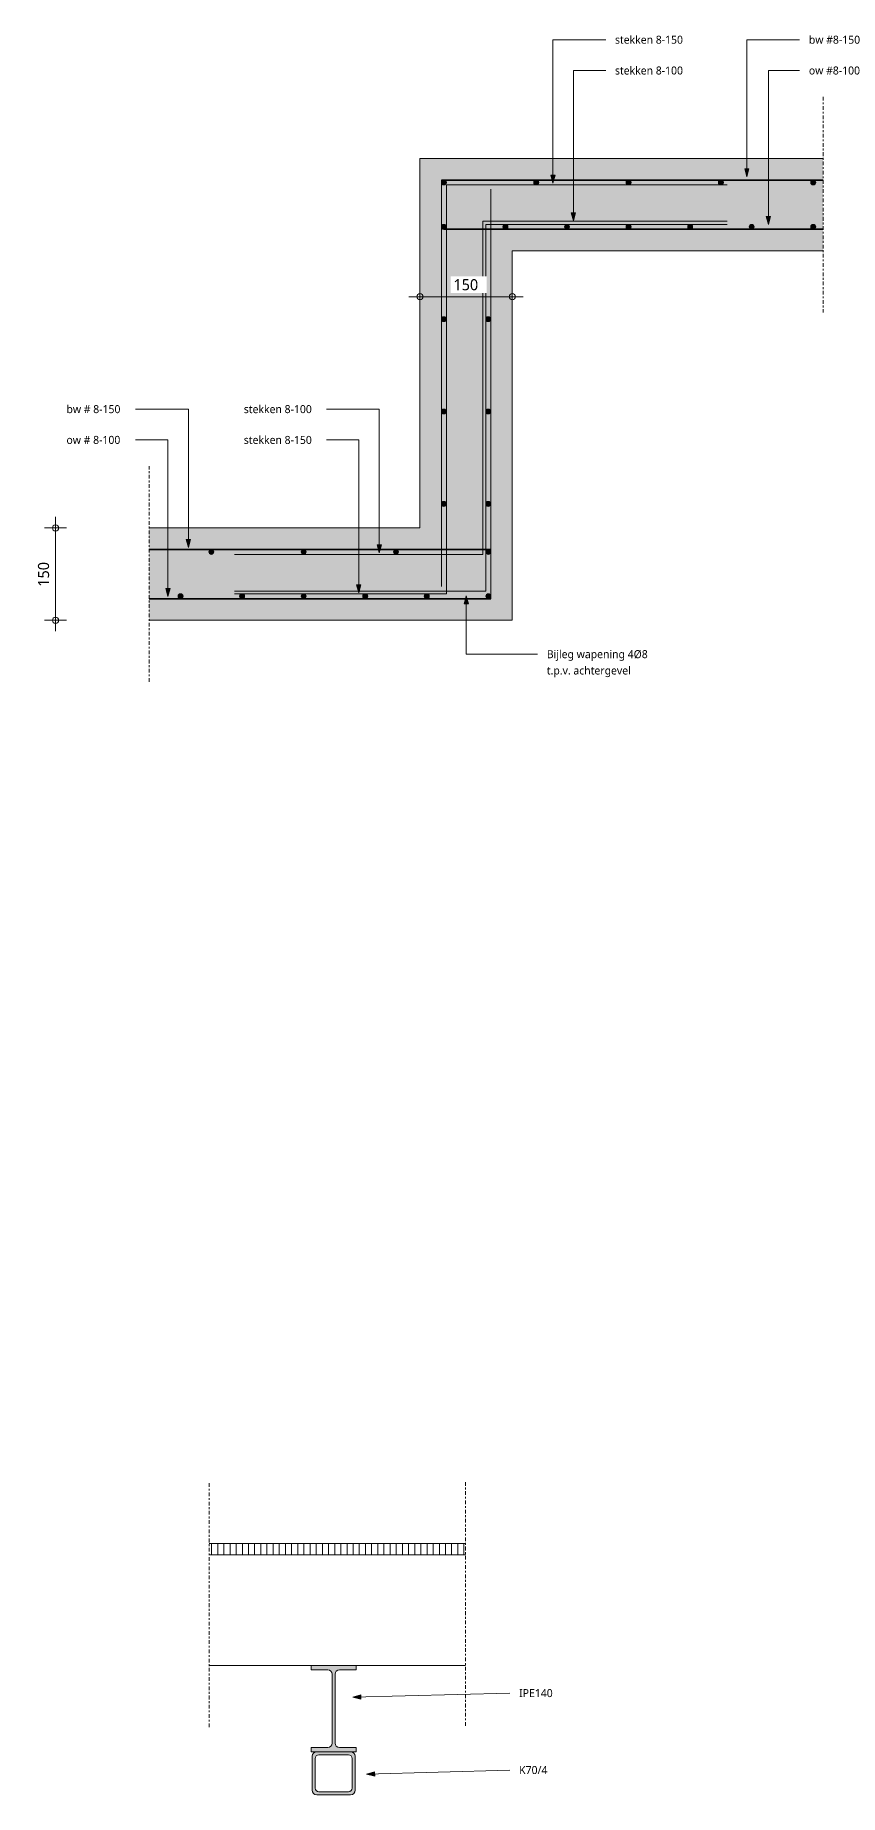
# Model space of a CAD drawing. Header units: millimetres. Extents: x -14163 to 55687, y -143 to 37302.
# Drawn here: x -637 to 671, y 2489 to 5347 of the extents above; entities that cross this region are included whole.
import ezdxf

# ---------------------------------------------------------------- set-up
doc = ezdxf.new("R2010")
doc.units = ezdxf.units.MM
doc.linetypes.add('MV_center', pattern=[15, 6, -3, 3, -3])
for name, color, linetype, lineweight in [('A-ANNO-DIMS', 211, 'Continuous', 13), ('A-ANNO-DIMS-10', 211, 'Continuous', 13), ('A-DETL', 90, 'Continuous', 13), ('A-DETL-GENF', 92, 'Continuous', 18), ('G-ANNO-TEXT', 231, 'Continuous', 13)]:
    doc.layers.add(name, color=color, linetype=linetype, lineweight=lineweight)
doc.styles.add('Segoe UI_2', font='segoeui.ttf', dxfattribs={"height": 18})
doc.styles.add('Segoe UI_4', font='segoeui.ttf', dxfattribs={"height": 13})
doc.dimstyles.new('1_8_mm', dxfattribs={"dimscale": 304.8, "dimtxt": 18.852551, "dimasz": 0.032808, "dimexe": 0.059055, "dimexo": 0.0625, "dimgap": 0.016404, "dimtad": 1, "dimdec": 0, "dimzin": 0, "dimdsep": 46, "dimtxsty": 'Segoe UI_2', "dimblk1": 'DOTBLANK', "dimblk2": 'DOTBLANK', "dimsah": 1, "dimcen": 0.09, "dimdle": 0.059055, "dimazin": 0, "dimtfac": 1, "dimtdec": 4, "dimtix": 1, "dimtmove": 0, "dimatfit": 3, "dimfxl": 0.059055, "dimfxlon": 1, "dimtvp": 1, "dimtfill": 1, "dimtolj": 1, "dimtzin": 0, "dimarcsym": 2})

# ---------------------------------------------------------------- blocks, each defined once
blk = doc.blocks.new('NLRS_00_DI_maskeer - Type 1-4234818-Details Constructie')
at = {"layer": 'A-DETL-GENF', "linetype": 'MV_center'}
blk.add_line((298, 0), (-100, 0), dxfattribs=at)
blk = doc.blocks.new('NLRS_00_DI_maskeer - Type 1-4234819-Details Constructie')
at = {"layer": 'A-DETL-GENF', "linetype": 'MV_center'}
blk.add_line((-100, 0), (298, 0), dxfattribs=at)
blk = doc.blocks.new('NLRS_00_DI_maskeer - Type 1-4234825-Details Constructie')
at = {"layer": 'A-DETL-GENF', "linetype": 'MV_center'}
blk.add_line((250, 0), (-100, 0), dxfattribs=at)
blk = doc.blocks.new('DIMBLOCK53-Details Constructie')
at = {"layer": 'A-ANNO-DIMS-10'}
for p, q in [((-603.5, 4546.7), (-621.5, 4546.7)), ((-603.5, 4564.7), (-603.5, 4378.7)), ((-603.5, 4546.7), (-585.5, 4546.7)), ((-603.5, 4396.7), (-621.5, 4396.7)), ((-603.5, 4396.7), (-585.5, 4396.7))]:
    blk.add_line(p, q, dxfattribs=at)
for centre in [(-603.5, 4546.7), (-603.5, 4396.7)]:
    blk.add_circle(centre, 5, dxfattribs=at)
at = {"layer": 'A-ANNO-DIMS-10', "color": 0, "insert": (-632, 4451.1), "char_height": 18, "width": 49.359, "attachment_point": 1, "rotation": 90, "line_spacing_factor": 1.142579, "style": 'Segoe UI_2', "bg_fill": 3, "box_fill_scale": 1.25, "bg_fill_color": 9, "bg_fill_true_color": 13158600, "bg_fill_transparency": 0}
blk.add_mtext('150', dxfattribs=at)
blk = doc.blocks.new('_DotBlank')
at = {"color": 0, "linetype": 'ByBlock', "lineweight": -2}
blk.add_line((-0.5, 0), (-1, 0), dxfattribs=at)
blk.add_circle((0, 0), 0.5, dxfattribs=at)
blk = doc.blocks.new('DIMBLOCK54-Details Constructie')
at = {"layer": 'A-ANNO-DIMS-10'}
for p, q in [((-29.6, 4922.2), (156.4, 4922.2)), ((-11.6, 4922.2), (-11.6, 4940.2)), ((-11.6, 4922.2), (-11.6, 4904.2)), ((138.4, 4922.2), (138.4, 4940.2)), ((138.4, 4922.2), (138.4, 4904.2))]:
    blk.add_line(p, q, dxfattribs=at)
for centre in [(-11.6, 4922.2), (138.4, 4922.2)]:
    blk.add_circle(centre, 5, dxfattribs=at)
at = {"layer": 'A-ANNO-DIMS-10', "color": 0, "insert": (42.9, 4950.7), "char_height": 18, "width": 49.359, "attachment_point": 1, "line_spacing_factor": 1.142579, "style": 'Segoe UI_2', "bg_fill": 3, "box_fill_scale": 1.25, "bg_fill_color": 9, "bg_fill_true_color": 13158600, "bg_fill_transparency": 0}
blk.add_mtext('150', dxfattribs=at)

msp = doc.modelspace()

# ---------------------------------------------------------------- hatches: boundary and pattern name
at = {"layer": 'A-DETL-GENF'}
h = msp.add_hatch(color=9, dxfattribs=at)
h.paths.add_polyline_path([(138.4, 4396.7), (138.4, 4996.7), (643.4, 4996.7), (643.4, 5146.7), (-11.6, 5146.7), (-11.6, 4546.7), (-451.6, 4546.7), (-451.6, 4396.7)])
h.paths.add_polyline_path([(99.6, 4431.7), (98.5, 4431.8), (97.6, 4432.2), (96.7, 4432.9), (96.1, 4433.7), (95.7, 4434.6), (95.6, 4435.7), (95.7, 4436.7), (96.1, 4437.7), (96.7, 4438.5), (97.6, 4439.1), (98.5, 4439.5), (99.6, 4439.7), (100.6, 4439.5), (101.6, 4439.1), (102.4, 4438.5), (103, 4437.7), (103.4, 4436.7), (103.6, 4435.7), (103.4, 4434.6), (103, 4433.7), (102.3, 4432.8), (101.6, 4432.2), (100.6, 4431.8)])
h.paths.add_polyline_path([(-400.4, 4431.7), (-401.5, 4431.8), (-402.4, 4432.2), (-403.3, 4432.9), (-403.9, 4433.7), (-404.3, 4434.6), (-404.4, 4435.7), (-404.3, 4436.7), (-403.9, 4437.7), (-403.3, 4438.5), (-402.4, 4439.1), (-401.5, 4439.5), (-400.4, 4439.7), (-399.4, 4439.5), (-398.4, 4439.1), (-397.6, 4438.5), (-397, 4437.7), (-396.6, 4436.7), (-396.4, 4435.7), (-396.6, 4434.6), (-397, 4433.7), (-397.6, 4432.9), (-398.4, 4432.2), (-399.4, 4431.8)])
h.paths.add_polyline_path([(-0.4, 4431.7), (-1.5, 4431.8), (-2.4, 4432.2), (-3.3, 4432.9), (-3.9, 4433.7), (-4.3, 4434.6), (-4.4, 4435.7), (-4.3, 4436.7), (-3.9, 4437.7), (-3.3, 4438.5), (-2.4, 4439.1), (-1.5, 4439.5), (-0.4, 4439.7), (0.6, 4439.5), (1.6, 4439.1), (2.4, 4438.5), (3, 4437.7), (3.4, 4436.7), (3.6, 4435.7), (3.4, 4434.6), (3, 4433.7), (2.4, 4432.9), (1.6, 4432.2), (0.6, 4431.8)])
h.paths.add_polyline_path([(-200.4, 4431.7), (-201.5, 4431.8), (-202.4, 4432.2), (-203.3, 4432.9), (-203.9, 4433.7), (-204.3, 4434.6), (-204.4, 4435.7), (-204.3, 4436.7), (-203.9, 4437.7), (-203.3, 4438.5), (-202.4, 4439.1), (-201.5, 4439.5), (-200.4, 4439.7), (-199.4, 4439.5), (-198.4, 4439.1), (-197.6, 4438.5), (-197, 4437.7), (-196.6, 4436.7), (-196.4, 4435.7), (-196.6, 4434.6), (-197, 4433.7), (-197.6, 4432.9), (-198.4, 4432.2), (-199.4, 4431.8)])
h.paths.add_polyline_path([(-100.4, 4431.7), (-101.5, 4431.8), (-102.4, 4432.2), (-103.3, 4432.9), (-103.9, 4433.7), (-104.3, 4434.6), (-104.4, 4435.7), (-104.3, 4436.7), (-103.9, 4437.7), (-103.3, 4438.5), (-102.4, 4439.1), (-101.5, 4439.5), (-100.4, 4439.7), (-99.4, 4439.5), (-98.4, 4439.1), (-97.6, 4438.5), (-97, 4437.7), (-96.6, 4436.7), (-96.4, 4435.7), (-96.6, 4434.6), (-97, 4433.7), (-97.6, 4432.9), (-98.4, 4432.2), (-99.4, 4431.8)])
h.paths.add_polyline_path([(-300.4, 4431.7), (-301.5, 4431.8), (-302.4, 4432.2), (-303.3, 4432.9), (-303.9, 4433.7), (-304.3, 4434.6), (-304.4, 4435.7), (-304.3, 4436.7), (-303.9, 4437.7), (-303.3, 4438.5), (-302.4, 4439.1), (-301.5, 4439.5), (-300.4, 4439.7), (-299.4, 4439.5), (-298.4, 4439.1), (-297.6, 4438.5), (-297, 4437.7), (-296.6, 4436.7), (-296.4, 4435.7), (-296.6, 4434.6), (-297, 4433.7), (-297.6, 4432.9), (-298.4, 4432.2), (-299.4, 4431.8)])
h.paths.add_polyline_path([(-350.4, 4503.7), (-351.5, 4503.8), (-352.4, 4504.2), (-353.3, 4504.9), (-353.9, 4505.7), (-354.3, 4506.6), (-354.4, 4507.7), (-354.3, 4508.7), (-353.9, 4509.7), (-353.3, 4510.5), (-352.4, 4511.1), (-351.5, 4511.5), (-350.4, 4511.7), (-349.4, 4511.5), (-348.4, 4511.1), (-347.6, 4510.5), (-347, 4509.7), (-346.6, 4508.7), (-346.4, 4507.7), (-346.6, 4506.6), (-347, 4505.7), (-347.6, 4504.9), (-348.4, 4504.2), (-349.4, 4503.8)])
h.paths.add_polyline_path([(-200.4, 4503.7), (-201.5, 4503.8), (-202.4, 4504.2), (-203.3, 4504.9), (-203.9, 4505.7), (-204.3, 4506.6), (-204.4, 4507.7), (-204.3, 4508.7), (-203.9, 4509.7), (-203.3, 4510.5), (-202.4, 4511.1), (-201.5, 4511.5), (-200.4, 4511.7), (-199.4, 4511.5), (-198.4, 4511.1), (-197.6, 4510.5), (-197, 4509.7), (-196.6, 4508.7), (-196.4, 4507.7), (-196.6, 4506.6), (-197, 4505.7), (-197.6, 4504.9), (-198.4, 4504.2), (-199.4, 4503.8)])
h.paths.add_polyline_path([(-50.4, 4503.7), (-51.5, 4503.8), (-52.4, 4504.2), (-53.3, 4504.9), (-53.9, 4505.7), (-54.3, 4506.6), (-54.4, 4507.7), (-54.3, 4508.7), (-53.9, 4509.7), (-53.3, 4510.5), (-52.4, 4511.1), (-51.5, 4511.5), (-50.4, 4511.7), (-49.4, 4511.5), (-48.4, 4511.1), (-47.6, 4510.5), (-47, 4509.7), (-46.6, 4508.7), (-46.4, 4507.7), (-46.6, 4506.6), (-47, 4505.7), (-47.6, 4504.9), (-48.4, 4504.2), (-49.4, 4503.8)])
h.paths.add_polyline_path([(99.6, 4503.7), (98.5, 4503.8), (97.6, 4504.2), (96.7, 4504.9), (96.1, 4505.7), (95.7, 4506.6), (95.6, 4507.7), (95.7, 4508.7), (96.1, 4509.7), (96.7, 4510.5), (97.6, 4511.1), (98.5, 4511.5), (99.6, 4511.7), (100.6, 4511.5), (101.6, 4511.1), (102.4, 4510.5), (103, 4509.7), (103.4, 4508.7), (103.6, 4507.7), (103.4, 4506.6), (103, 4505.7), (102.4, 4504.9), (101.6, 4504.2), (100.6, 4503.8)])
h.paths.add_polyline_path([(99.4, 4581.7), (98.4, 4581.8), (97.4, 4582.2), (96.6, 4582.9), (96, 4583.7), (95.6, 4584.6), (95.4, 4585.7), (95.6, 4586.7), (96, 4587.7), (96.6, 4588.5), (97.4, 4589.1), (98.4, 4589.5), (99.4, 4589.7), (100.5, 4589.5), (101.4, 4589.1), (102.3, 4588.5), (102.9, 4587.7), (103.3, 4586.7), (103.4, 4585.7), (103.3, 4584.6), (102.9, 4583.7), (102.3, 4582.9), (101.4, 4582.2), (100.5, 4581.8)])
h.paths.add_polyline_path([(27.4, 4581.7), (26.4, 4581.8), (25.4, 4582.2), (24.6, 4582.9), (24, 4583.7), (23.6, 4584.6), (23.4, 4585.7), (23.6, 4586.7), (24, 4587.7), (24.6, 4588.5), (25.4, 4589.1), (26.4, 4589.5), (27.4, 4589.7), (28.5, 4589.5), (29.4, 4589.1), (30.3, 4588.5), (30.9, 4587.7), (31.3, 4586.7), (31.4, 4585.7), (31.3, 4584.6), (30.9, 4583.7), (30.3, 4582.9), (29.4, 4582.2), (28.5, 4581.8)])
h.paths.add_polyline_path([(99.4, 4731.7), (98.4, 4731.8), (97.4, 4732.2), (96.6, 4732.9), (96, 4733.7), (95.6, 4734.6), (95.4, 4735.7), (95.6, 4736.7), (96, 4737.7), (96.6, 4738.5), (97.4, 4739.1), (98.4, 4739.5), (99.4, 4739.7), (100.5, 4739.5), (101.4, 4739.1), (102.3, 4738.5), (102.9, 4737.7), (103.3, 4736.7), (103.4, 4735.7), (103.3, 4734.6), (102.9, 4733.7), (102.3, 4732.9), (101.4, 4732.2), (100.5, 4731.8)])
h.paths.add_polyline_path([(27.4, 4731.7), (26.4, 4731.8), (25.4, 4732.2), (24.6, 4732.9), (24, 4733.7), (23.6, 4734.6), (23.4, 4735.7), (23.6, 4736.7), (24, 4737.7), (24.6, 4738.5), (25.4, 4739.1), (26.4, 4739.5), (27.4, 4739.7), (28.5, 4739.5), (29.4, 4739.1), (30.3, 4738.5), (30.9, 4737.7), (31.3, 4736.7), (31.4, 4735.7), (31.3, 4734.6), (30.9, 4733.7), (30.3, 4732.9), (29.4, 4732.2), (28.5, 4731.8)])
h.paths.add_polyline_path([(27.4, 4881.7), (26.4, 4881.8), (25.4, 4882.2), (24.6, 4882.9), (24, 4883.7), (23.6, 4884.6), (23.4, 4885.7), (23.6, 4886.7), (24, 4887.7), (24.6, 4888.5), (25.4, 4889.1), (26.4, 4889.5), (27.4, 4889.7), (28.5, 4889.5), (29.4, 4889.1), (30.3, 4888.5), (30.9, 4887.7), (31.3, 4886.7), (31.4, 4885.7), (31.3, 4884.6), (30.9, 4883.7), (30.3, 4882.9), (29.4, 4882.2), (28.5, 4881.8)])
h.paths.add_polyline_path([(99.4, 4881.7), (98.4, 4881.8), (97.4, 4882.2), (96.6, 4882.9), (96, 4883.7), (95.6, 4884.6), (95.4, 4885.7), (95.6, 4886.7), (96, 4887.7), (96.6, 4888.5), (97.4, 4889.1), (98.4, 4889.5), (99.4, 4889.7), (100.5, 4889.5), (101.4, 4889.1), (102.3, 4888.4), (102.9, 4887.7), (103.3, 4886.7), (103.4, 4885.7), (103.3, 4884.6), (102.9, 4883.7), (102.3, 4882.9), (101.4, 4882.2), (100.1, 4881.8)])
h.paths.add_polyline_path([(127.4, 5031.7), (126.4, 5031.8), (125.4, 5032.2), (124.6, 5032.9), (124, 5033.7), (123.6, 5034.6), (123.4, 5035.7), (123.6, 5036.7), (124, 5037.7), (124.6, 5038.5), (125.4, 5039.1), (126.4, 5039.5), (127.4, 5039.7), (128.5, 5039.5), (129.4, 5039.1), (130.3, 5038.5), (130.9, 5037.7), (131.3, 5036.7), (131.4, 5035.7), (131.3, 5034.6), (130.9, 5033.7), (130.3, 5032.9), (129.4, 5032.2), (128.5, 5031.8)])
h.paths.add_polyline_path([(327.4, 5031.7), (326.4, 5031.8), (325.4, 5032.2), (324.6, 5032.9), (324, 5033.7), (323.6, 5034.6), (323.4, 5035.7), (323.6, 5036.7), (324, 5037.7), (324.6, 5038.5), (325.4, 5039.1), (326.4, 5039.5), (327.4, 5039.7), (328.5, 5039.5), (329.4, 5039.1), (330.3, 5038.5), (330.9, 5037.7), (331.3, 5036.7), (331.4, 5035.7), (331.3, 5034.6), (330.9, 5033.7), (330.3, 5032.9), (329.4, 5032.2), (328.5, 5031.8)])
h.paths.add_polyline_path([(427.4, 5031.7), (426.4, 5031.8), (425.4, 5032.2), (424.6, 5032.9), (424, 5033.7), (423.6, 5034.6), (423.4, 5035.7), (423.6, 5036.7), (424, 5037.7), (424.6, 5038.5), (425.4, 5039.1), (426.4, 5039.5), (427.4, 5039.7), (428.5, 5039.5), (429.4, 5039.1), (430.3, 5038.5), (430.9, 5037.7), (431.3, 5036.7), (431.4, 5035.7), (431.3, 5034.6), (430.9, 5033.7), (430.3, 5032.9), (429.4, 5032.2), (428.5, 5031.8)])
h.paths.add_polyline_path([(227.4, 5031.7), (226.4, 5031.8), (225.4, 5032.2), (224.6, 5032.9), (224, 5033.7), (223.6, 5034.6), (223.4, 5035.7), (223.6, 5036.7), (224, 5037.7), (224.6, 5038.5), (225.4, 5039.1), (226.4, 5039.5), (227.4, 5039.7), (228.5, 5039.5), (229.4, 5039.1), (230.3, 5038.5), (230.9, 5037.7), (231.3, 5036.7), (231.4, 5035.7), (231.3, 5034.6), (230.9, 5033.7), (230.3, 5032.9), (229.4, 5032.2), (228.5, 5031.8)])
h.paths.add_polyline_path([(527.4, 5031.7), (526.4, 5031.8), (525.4, 5032.2), (524.6, 5032.9), (524, 5033.7), (523.6, 5034.6), (523.4, 5035.7), (523.6, 5036.7), (524, 5037.7), (524.6, 5038.5), (525.4, 5039.1), (526.4, 5039.5), (527.4, 5039.7), (528.5, 5039.5), (529.4, 5039.1), (530.3, 5038.5), (530.9, 5037.7), (531.3, 5036.7), (531.4, 5035.7), (531.3, 5034.6), (530.9, 5033.7), (530.3, 5032.9), (529.4, 5032.2), (528.5, 5031.8)])
h.paths.add_polyline_path([(27.4, 5031.7), (26.4, 5031.8), (25.4, 5032.2), (24.6, 5032.9), (24, 5033.7), (23.6, 5034.6), (23.4, 5035.7), (23.6, 5036.7), (24, 5037.7), (24.6, 5038.5), (25.4, 5039.1), (26.4, 5039.5), (27.4, 5039.7), (28.5, 5039.5), (29.4, 5039.1), (30.3, 5038.5), (30.9, 5037.7), (31.3, 5036.7), (31.4, 5035.7), (31.3, 5034.6), (30.9, 5033.7), (30.3, 5032.9), (29.4, 5032.2), (28.5, 5031.8)])
h.paths.add_polyline_path([(627.4, 5031.7), (626.4, 5031.8), (625.4, 5032.2), (624.6, 5032.9), (624, 5033.7), (623.6, 5034.6), (623.4, 5035.7), (623.6, 5036.7), (624, 5037.7), (624.6, 5038.5), (625.4, 5039.1), (626.4, 5039.5), (627.4, 5039.7), (628.5, 5039.5), (629.4, 5039.1), (630.3, 5038.5), (630.9, 5037.7), (631.3, 5036.7), (631.4, 5035.7), (631.3, 5034.6), (630.9, 5033.7), (630.3, 5032.9), (629.4, 5032.2), (628.5, 5031.8)])
h.paths.add_polyline_path([(177.4, 5103.7), (176.4, 5103.8), (175.4, 5104.2), (174.6, 5104.9), (174, 5105.7), (173.6, 5106.6), (173.4, 5107.7), (173.6, 5108.7), (174, 5109.7), (174.6, 5110.5), (175.4, 5111.1), (176.4, 5111.5), (177.4, 5111.7), (178.5, 5111.5), (179.4, 5111.1), (180.3, 5110.5), (180.9, 5109.7), (181.3, 5108.7), (181.4, 5107.7), (181.3, 5106.6), (180.9, 5105.7), (180.3, 5104.9), (179.4, 5104.2), (178.5, 5103.8)])
h.paths.add_polyline_path([(327.4, 5103.7), (326.4, 5103.8), (325.4, 5104.2), (324.6, 5104.9), (324, 5105.7), (323.6, 5106.6), (323.4, 5107.7), (323.6, 5108.7), (324, 5109.7), (324.6, 5110.5), (325.4, 5111.1), (326.4, 5111.5), (327.4, 5111.7), (328.5, 5111.5), (329.4, 5111.1), (330.3, 5110.5), (330.9, 5109.7), (331.3, 5108.7), (331.4, 5107.7), (331.3, 5106.6), (330.9, 5105.7), (330.3, 5104.9), (329.4, 5104.2), (328.5, 5103.8)])
h.paths.add_polyline_path([(627.4, 5103.7), (626.4, 5103.8), (625.4, 5104.2), (624.6, 5104.9), (624, 5105.7), (623.6, 5106.6), (623.4, 5107.7), (623.6, 5108.7), (624, 5109.7), (624.6, 5110.5), (625.4, 5111.1), (626.4, 5111.5), (627.4, 5111.7), (628.5, 5111.5), (629.4, 5111.1), (630.3, 5110.5), (630.9, 5109.7), (631.3, 5108.7), (631.4, 5107.7), (631.3, 5106.6), (630.9, 5105.7), (630.3, 5104.9), (629.4, 5104.2), (628.5, 5103.8)])
h.paths.add_polyline_path([(477.4, 5103.7), (476.4, 5103.8), (475.4, 5104.2), (474.6, 5104.9), (474, 5105.7), (473.6, 5106.6), (473.4, 5107.7), (473.6, 5108.7), (474, 5109.7), (474.6, 5110.5), (475.4, 5111.1), (476.4, 5111.5), (477.4, 5111.7), (478.5, 5111.5), (479.4, 5111.1), (480.3, 5110.5), (480.9, 5109.7), (481.3, 5108.7), (481.4, 5107.7), (481.3, 5106.6), (480.9, 5105.7), (480.3, 5104.9), (479.4, 5104.2), (478.5, 5103.8)])
h.paths.add_polyline_path([(27.4, 5103.7), (26.4, 5103.8), (25.4, 5104.2), (24.6, 5104.9), (24, 5105.7), (23.6, 5106.6), (23.4, 5107.7), (23.6, 5108.7), (24, 5109.7), (24.6, 5110.5), (25.4, 5111.1), (26.4, 5111.5), (27.4, 5111.7), (28.5, 5111.5), (29.4, 5111.1), (30.3, 5110.5), (30.9, 5109.7), (31.3, 5108.7), (31.4, 5107.7), (31.3, 5106.6), (30.9, 5105.7), (30.3, 5104.9), (29.4, 5104.2), (28.5, 5103.8)])
for color, points in [(7, [(27.4, 5103.7), (28.5, 5103.8), (29.4, 5104.2), (30.3, 5104.9), (30.9, 5105.7), (31.3, 5106.6), (31.4, 5107.7), (31.3, 5108.7), (30.9, 5109.7), (30.3, 5110.5), (29.4, 5111.1), (28.5, 5111.5), (27.4, 5111.7), (26.4, 5111.5), (25.4, 5111.1), (24.6, 5110.5), (24, 5109.7), (23.6, 5108.7), (23.4, 5107.7), (23.6, 5106.6), (24, 5105.7), (24.6, 5104.9), (25.4, 5104.2), (26.4, 5103.8)]), (7, [(177.4, 5103.7), (178.5, 5103.8), (179.4, 5104.2), (180.3, 5104.9), (180.9, 5105.7), (181.3, 5106.6), (181.4, 5107.7), (181.3, 5108.7), (180.9, 5109.7), (180.3, 5110.5), (179.4, 5111.1), (178.5, 5111.5), (177.4, 5111.7), (176.4, 5111.5), (175.4, 5111.1), (174.6, 5110.5), (174, 5109.7), (173.6, 5108.7), (173.4, 5107.7), (173.6, 5106.6), (174, 5105.7), (174.6, 5104.9), (175.4, 5104.2), (176.4, 5103.8)]), (7, [(327.4, 5103.7), (328.5, 5103.8), (329.4, 5104.2), (330.3, 5104.9), (330.9, 5105.7), (331.3, 5106.6), (331.4, 5107.7), (331.3, 5108.7), (330.9, 5109.7), (330.3, 5110.5), (329.4, 5111.1), (328.5, 5111.5), (327.4, 5111.7), (326.4, 5111.5), (325.4, 5111.1), (324.6, 5110.5), (324, 5109.7), (323.6, 5108.7), (323.4, 5107.7), (323.6, 5106.6), (324, 5105.7), (324.6, 5104.9), (325.4, 5104.2), (326.4, 5103.8)]), (7, [(477.4, 5103.7), (478.5, 5103.8), (479.4, 5104.2), (480.3, 5104.9), (480.9, 5105.7), (481.3, 5106.6), (481.4, 5107.7), (481.3, 5108.7), (480.9, 5109.7), (480.3, 5110.5), (479.4, 5111.1), (478.5, 5111.5), (477.4, 5111.7), (476.4, 5111.5), (475.4, 5111.1), (474.6, 5110.5), (474, 5109.7), (473.6, 5108.7), (473.4, 5107.7), (473.6, 5106.6), (474, 5105.7), (474.6, 5104.9), (475.4, 5104.2), (476.4, 5103.8)]), (7, [(627.4, 5103.7), (628.5, 5103.8), (629.4, 5104.2), (630.3, 5104.9), (630.9, 5105.7), (631.3, 5106.6), (631.4, 5107.7), (631.3, 5108.7), (630.9, 5109.7), (630.3, 5110.5), (629.4, 5111.1), (628.5, 5111.5), (627.4, 5111.7), (626.4, 5111.5), (625.4, 5111.1), (624.6, 5110.5), (624, 5109.7), (623.6, 5108.7), (623.4, 5107.7), (623.6, 5106.6), (624, 5105.7), (624.6, 5104.9), (625.4, 5104.2), (626.4, 5103.8)]), (7, [(27.4, 5031.7), (28.5, 5031.8), (29.4, 5032.2), (30.3, 5032.9), (30.9, 5033.7), (31.3, 5034.6), (31.4, 5035.7), (31.3, 5036.7), (30.9, 5037.7), (30.3, 5038.5), (29.4, 5039.1), (28.5, 5039.5), (27.4, 5039.7), (26.4, 5039.5), (25.4, 5039.1), (24.6, 5038.5), (24, 5037.7), (23.6, 5036.7), (23.4, 5035.7), (23.6, 5034.6), (24, 5033.7), (24.6, 5032.9), (25.4, 5032.2), (26.4, 5031.8)]), (7, [(127.4, 5031.7), (128.5, 5031.8), (129.4, 5032.2), (130.3, 5032.9), (130.9, 5033.7), (131.3, 5034.6), (131.4, 5035.7), (131.3, 5036.7), (130.9, 5037.7), (130.3, 5038.5), (129.4, 5039.1), (128.5, 5039.5), (127.4, 5039.7), (126.4, 5039.5), (125.4, 5039.1), (124.6, 5038.5), (124, 5037.7), (123.6, 5036.7), (123.4, 5035.7), (123.6, 5034.6), (124, 5033.7), (124.6, 5032.9), (125.4, 5032.2), (126.4, 5031.8)]), (7, [(227.4, 5031.7), (228.5, 5031.8), (229.4, 5032.2), (230.3, 5032.9), (230.9, 5033.7), (231.3, 5034.6), (231.4, 5035.7), (231.3, 5036.7), (230.9, 5037.7), (230.3, 5038.5), (229.4, 5039.1), (228.5, 5039.5), (227.4, 5039.7), (226.4, 5039.5), (225.4, 5039.1), (224.6, 5038.5), (224, 5037.7), (223.6, 5036.7), (223.4, 5035.7), (223.6, 5034.6), (224, 5033.7), (224.6, 5032.9), (225.4, 5032.2), (226.4, 5031.8)]), (7, [(327.4, 5031.7), (328.5, 5031.8), (329.4, 5032.2), (330.3, 5032.9), (330.9, 5033.7), (331.3, 5034.6), (331.4, 5035.7), (331.3, 5036.7), (330.9, 5037.7), (330.3, 5038.5), (329.4, 5039.1), (328.5, 5039.5), (327.4, 5039.7), (326.4, 5039.5), (325.4, 5039.1), (324.6, 5038.5), (324, 5037.7), (323.6, 5036.7), (323.4, 5035.7), (323.6, 5034.6), (324, 5033.7), (324.6, 5032.9), (325.4, 5032.2), (326.4, 5031.8)]), (7, [(427.4, 5031.7), (428.5, 5031.8), (429.4, 5032.2), (430.3, 5032.9), (430.9, 5033.7), (431.3, 5034.6), (431.4, 5035.7), (431.3, 5036.7), (430.9, 5037.7), (430.3, 5038.5), (429.4, 5039.1), (428.5, 5039.5), (427.4, 5039.7), (426.4, 5039.5), (425.4, 5039.1), (424.6, 5038.5), (424, 5037.7), (423.6, 5036.7), (423.4, 5035.7), (423.6, 5034.6), (424, 5033.7), (424.6, 5032.9), (425.4, 5032.2), (426.4, 5031.8)]), (7, [(527.4, 5031.7), (528.5, 5031.8), (529.4, 5032.2), (530.3, 5032.9), (530.9, 5033.7), (531.3, 5034.6), (531.4, 5035.7), (531.3, 5036.7), (530.9, 5037.7), (530.3, 5038.5), (529.4, 5039.1), (528.5, 5039.5), (527.4, 5039.7), (526.4, 5039.5), (525.4, 5039.1), (524.6, 5038.5), (524, 5037.7), (523.6, 5036.7), (523.4, 5035.7), (523.6, 5034.6), (524, 5033.7), (524.6, 5032.9), (525.4, 5032.2), (526.4, 5031.8)]), (7, [(627.4, 5031.7), (628.5, 5031.8), (629.4, 5032.2), (630.3, 5032.9), (630.9, 5033.7), (631.3, 5034.6), (631.4, 5035.7), (631.3, 5036.7), (630.9, 5037.7), (630.3, 5038.5), (629.4, 5039.1), (628.5, 5039.5), (627.4, 5039.7), (626.4, 5039.5), (625.4, 5039.1), (624.6, 5038.5), (624, 5037.7), (623.6, 5036.7), (623.4, 5035.7), (623.6, 5034.6), (624, 5033.7), (624.6, 5032.9), (625.4, 5032.2), (626.4, 5031.8)]), (7, [(27.4, 4881.7), (28.5, 4881.8), (29.4, 4882.2), (30.3, 4882.9), (30.9, 4883.7), (31.3, 4884.6), (31.4, 4885.7), (31.3, 4886.7), (30.9, 4887.7), (30.3, 4888.5), (29.4, 4889.1), (28.5, 4889.5), (27.4, 4889.7), (26.4, 4889.5), (25.4, 4889.1), (24.6, 4888.5), (24, 4887.7), (23.6, 4886.7), (23.4, 4885.7), (23.6, 4884.6), (24, 4883.7), (24.6, 4882.9), (25.4, 4882.2), (26.4, 4881.8)]), (7, [(99.4, 4881.7), (100.5, 4881.8), (101.4, 4882.2), (102.3, 4882.9), (102.9, 4883.7), (103.3, 4884.6), (103.4, 4885.7), (103.3, 4886.7), (102.9, 4887.7), (102.3, 4888.5), (101.4, 4889.1), (100.5, 4889.5), (99.4, 4889.7), (98.4, 4889.5), (97.4, 4889.1), (96.6, 4888.5), (96, 4887.7), (95.6, 4886.7), (95.4, 4885.7), (95.6, 4884.6), (96, 4883.7), (96.6, 4882.9), (97.4, 4882.2), (98.4, 4881.8)]), (7, [(27.4, 4731.7), (28.5, 4731.8), (29.4, 4732.2), (30.3, 4732.9), (30.9, 4733.7), (31.3, 4734.6), (31.4, 4735.7), (31.3, 4736.7), (30.9, 4737.7), (30.3, 4738.5), (29.4, 4739.1), (28.5, 4739.5), (27.4, 4739.7), (26.4, 4739.5), (25.4, 4739.1), (24.6, 4738.5), (24, 4737.7), (23.6, 4736.7), (23.4, 4735.7), (23.6, 4734.6), (24, 4733.7), (24.6, 4732.9), (25.4, 4732.2), (26.4, 4731.8)]), (7, [(99.4, 4731.7), (100.5, 4731.8), (101.4, 4732.2), (102.3, 4732.9), (102.9, 4733.7), (103.3, 4734.6), (103.4, 4735.7), (103.3, 4736.7), (102.9, 4737.7), (102.3, 4738.5), (101.4, 4739.1), (100.5, 4739.5), (99.4, 4739.7), (98.4, 4739.5), (97.4, 4739.1), (96.6, 4738.5), (96, 4737.7), (95.6, 4736.7), (95.4, 4735.7), (95.6, 4734.6), (96, 4733.7), (96.6, 4732.9), (97.4, 4732.2), (98.4, 4731.8)]), (7, [(27.4, 4581.7), (28.5, 4581.8), (29.4, 4582.2), (30.3, 4582.9), (30.9, 4583.7), (31.3, 4584.6), (31.4, 4585.7), (31.3, 4586.7), (30.9, 4587.7), (30.3, 4588.5), (29.4, 4589.1), (28.5, 4589.5), (27.4, 4589.7), (26.4, 4589.5), (25.4, 4589.1), (24.6, 4588.5), (24, 4587.7), (23.6, 4586.7), (23.4, 4585.7), (23.6, 4584.6), (24, 4583.7), (24.6, 4582.9), (25.4, 4582.2), (26.4, 4581.8)]), (7, [(99.4, 4581.7), (100.5, 4581.8), (101.4, 4582.2), (102.3, 4582.9), (102.9, 4583.7), (103.3, 4584.6), (103.4, 4585.7), (103.3, 4586.7), (102.9, 4587.7), (102.3, 4588.5), (101.4, 4589.1), (100.5, 4589.5), (99.4, 4589.7), (98.4, 4589.5), (97.4, 4589.1), (96.6, 4588.5), (96, 4587.7), (95.6, 4586.7), (95.4, 4585.7), (95.6, 4584.6), (96, 4583.7), (96.6, 4582.9), (97.4, 4582.2), (98.4, 4581.8)]), (7, [(-350.4, 4503.7), (-349.4, 4503.8), (-348.4, 4504.2), (-347.6, 4504.9), (-347, 4505.7), (-346.6, 4506.6), (-346.4, 4507.7), (-346.6, 4508.7), (-347, 4509.7), (-347.6, 4510.5), (-348.4, 4511.1), (-349.4, 4511.5), (-350.4, 4511.7), (-351.5, 4511.5), (-352.4, 4511.1), (-353.3, 4510.5), (-353.9, 4509.7), (-354.3, 4508.7), (-354.4, 4507.7), (-354.3, 4506.6), (-353.9, 4505.7), (-353.3, 4504.9), (-352.4, 4504.2), (-351.5, 4503.8)]), (7, [(-200.4, 4503.7), (-199.4, 4503.8), (-198.4, 4504.2), (-197.6, 4504.9), (-197, 4505.7), (-196.6, 4506.6), (-196.4, 4507.7), (-196.6, 4508.7), (-197, 4509.7), (-197.6, 4510.5), (-198.4, 4511.1), (-199.4, 4511.5), (-200.4, 4511.7), (-201.5, 4511.5), (-202.4, 4511.1), (-203.3, 4510.5), (-203.9, 4509.7), (-204.3, 4508.7), (-204.4, 4507.7), (-204.3, 4506.6), (-203.9, 4505.7), (-203.3, 4504.9), (-202.4, 4504.2), (-201.5, 4503.8)]), (7, [(-50.4, 4503.7), (-49.4, 4503.8), (-48.4, 4504.2), (-47.6, 4504.9), (-47, 4505.7), (-46.6, 4506.6), (-46.4, 4507.7), (-46.6, 4508.7), (-47, 4509.7), (-47.6, 4510.5), (-48.4, 4511.1), (-49.4, 4511.5), (-50.4, 4511.7), (-51.5, 4511.5), (-52.4, 4511.1), (-53.3, 4510.5), (-53.9, 4509.7), (-54.3, 4508.7), (-54.4, 4507.7), (-54.3, 4506.6), (-53.9, 4505.7), (-53.3, 4504.9), (-52.4, 4504.2), (-51.5, 4503.8)]), (7, [(99.6, 4503.7), (100.6, 4503.8), (101.6, 4504.2), (102.4, 4504.9), (103, 4505.7), (103.4, 4506.6), (103.6, 4507.7), (103.4, 4508.7), (103, 4509.7), (102.4, 4510.5), (101.6, 4511.1), (100.6, 4511.5), (99.6, 4511.7), (98.5, 4511.5), (97.6, 4511.1), (96.7, 4510.5), (96.1, 4509.7), (95.7, 4508.7), (95.6, 4507.7), (95.7, 4506.6), (96.1, 4505.7), (96.7, 4504.9), (97.6, 4504.2), (98.5, 4503.8)]), (7, [(-400.4, 4431.7), (-399.4, 4431.8), (-398.4, 4432.2), (-397.6, 4432.9), (-397, 4433.7), (-396.6, 4434.6), (-396.4, 4435.7), (-396.6, 4436.7), (-397, 4437.7), (-397.6, 4438.5), (-398.4, 4439.1), (-399.4, 4439.5), (-400.4, 4439.7), (-401.5, 4439.5), (-402.4, 4439.1), (-403.3, 4438.5), (-403.9, 4437.7), (-404.3, 4436.7), (-404.4, 4435.7), (-404.3, 4434.6), (-403.9, 4433.7), (-403.3, 4432.9), (-402.4, 4432.2), (-401.5, 4431.8)]), (7, [(-300.4, 4431.7), (-299.4, 4431.8), (-298.4, 4432.2), (-297.6, 4432.9), (-297, 4433.7), (-296.6, 4434.6), (-296.4, 4435.7), (-296.6, 4436.7), (-297, 4437.7), (-297.6, 4438.5), (-298.4, 4439.1), (-299.4, 4439.5), (-300.4, 4439.7), (-301.5, 4439.5), (-302.4, 4439.1), (-303.3, 4438.5), (-303.9, 4437.7), (-304.3, 4436.7), (-304.4, 4435.7), (-304.3, 4434.6), (-303.9, 4433.7), (-303.3, 4432.9), (-302.4, 4432.2), (-301.5, 4431.8)]), (7, [(-200.4, 4431.7), (-199.4, 4431.8), (-198.4, 4432.2), (-197.6, 4432.9), (-197, 4433.7), (-196.6, 4434.6), (-196.4, 4435.7), (-196.6, 4436.7), (-197, 4437.7), (-197.6, 4438.5), (-198.4, 4439.1), (-199.4, 4439.5), (-200.4, 4439.7), (-201.5, 4439.5), (-202.4, 4439.1), (-203.3, 4438.5), (-203.9, 4437.7), (-204.3, 4436.7), (-204.4, 4435.7), (-204.3, 4434.6), (-203.9, 4433.7), (-203.3, 4432.9), (-202.4, 4432.2), (-201.5, 4431.8)]), (7, [(-100.4, 4431.7), (-99.4, 4431.8), (-98.4, 4432.2), (-97.6, 4432.9), (-97, 4433.7), (-96.6, 4434.6), (-96.4, 4435.7), (-96.6, 4436.7), (-97, 4437.7), (-97.6, 4438.5), (-98.4, 4439.1), (-99.4, 4439.5), (-100.4, 4439.7), (-101.5, 4439.5), (-102.4, 4439.1), (-103.3, 4438.5), (-103.9, 4437.7), (-104.3, 4436.7), (-104.4, 4435.7), (-104.3, 4434.6), (-103.9, 4433.7), (-103.3, 4432.9), (-102.4, 4432.2), (-101.5, 4431.8)]), (7, [(-0.4, 4431.7), (0.6, 4431.8), (1.6, 4432.2), (2.4, 4432.9), (3, 4433.7), (3.4, 4434.6), (3.6, 4435.7), (3.4, 4436.7), (3, 4437.7), (2.4, 4438.5), (1.6, 4439.1), (0.6, 4439.5), (-0.4, 4439.7), (-1.5, 4439.5), (-2.4, 4439.1), (-3.3, 4438.5), (-3.9, 4437.7), (-4.3, 4436.7), (-4.4, 4435.7), (-4.3, 4434.6), (-3.9, 4433.7), (-3.3, 4432.9), (-2.4, 4432.2), (-1.5, 4431.8)]), (7, [(99.6, 4431.7), (100.6, 4431.8), (101.6, 4432.2), (102.4, 4432.9), (103, 4433.7), (103.4, 4434.6), (103.6, 4435.7), (103.4, 4436.7), (103, 4437.7), (102.4, 4438.5), (101.6, 4439.1), (100.6, 4439.5), (99.6, 4439.7), (98.5, 4439.5), (97.6, 4439.1), (96.7, 4438.5), (96.1, 4437.7), (95.7, 4436.7), (95.6, 4435.7), (95.7, 4434.6), (96.1, 4433.7), (96.7, 4432.9), (97.6, 4432.2), (98.5, 4431.8)]), (10, [(-115.2, 2559), (-115.2, 2565.9), (-142.4, 2565.9), (-144.2, 2566.1), (-145.9, 2566.8), (-147.3, 2567.9), (-148.5, 2569.4), (-149.2, 2571.1), (-149.4, 2572.9), (-149.4, 2685.1), (-149.2, 2686.9), (-148.5, 2688.6), (-147.3, 2690), (-145.9, 2691.1), (-144.2, 2691.8), (-142.4, 2692.1), (-115.2, 2692.1), (-115.2, 2699), (-188.2, 2699), (-188.2, 2692.1), (-161.1, 2692.1), (-159.3, 2691.8), (-157.6, 2691.1), (-156.1, 2690), (-155, 2688.6), (-154.3, 2686.9), (-154.1, 2685.1), (-154.1, 2572.9), (-154.3, 2571.1), (-155, 2569.4), (-156.1, 2567.9), (-157.6, 2566.8), (-159.3, 2566.1), (-161.1, 2565.9), (-188.2, 2565.9), (-188.2, 2559), (-122.3, 2559)])]:
    msp.add_hatch(color=color, dxfattribs=at).paths.add_polyline_path(points)
at = {"layer": 'A-DETL-GENF', "lineweight": 13}
h = msp.add_hatch(dxfattribs=at)
h.set_pattern_fill('FP_121', color=50, style=0, pattern_type=2)
h.set_pattern_definition([(90, (0, 0), (-10, 6e-16), [])])
h.paths.add_polyline_path([(-244.6, 2879), (62.6, 2879), (62.6, 2897), (-354.1, 2897), (-354.1, 2879)])
at = {"layer": 'A-DETL-GENF'}
h = msp.add_hatch(color=7, dxfattribs=at)
h.paths.add_polyline_path([(-179.2, 2489), (-124.2, 2489), (-122.3, 2489.2), (-120.5, 2490), (-118.9, 2491.2), (-117.7, 2492.7), (-117, 2494.5), (-116.7, 2496.5), (-116.7, 2551.5), (-117, 2553.4), (-117.7, 2555.2), (-118.9, 2556.8), (-120.5, 2558), (-122.3, 2558.7), (-124.2, 2559), (-179.2, 2559), (-181.2, 2558.7), (-183, 2558), (-184.5, 2556.8), (-185.7, 2555.2), (-186.5, 2553.4), (-186.7, 2551.5), (-186.7, 2496.5), (-186.5, 2494.5), (-185.7, 2492.7), (-184.5, 2491.2), (-183, 2490), (-181.2, 2489.2), (-180.7, 2489.2)])
h.paths.add_polyline_path([(-175.7, 2494), (-177.3, 2494.2), (-178.7, 2494.8), (-180, 2495.7), (-180.9, 2497), (-181.5, 2498.4), (-181.7, 2500), (-181.7, 2548), (-181.5, 2549.5), (-180.9, 2551), (-180, 2552.2), (-178.7, 2553.2), (-177.3, 2553.8), (-175.7, 2554), (-127.7, 2554), (-126.2, 2553.8), (-124.7, 2553.2), (-123.5, 2552.2), (-122.5, 2551), (-121.9, 2549.5), (-121.7, 2548), (-121.7, 2500), (-121.9, 2498.4), (-122.5, 2497), (-123.5, 2495.7), (-124.7, 2494.8), (-126.2, 2494.2), (-127.7, 2494)])
at = {"layer": 'G-ANNO-TEXT'}
for points in [[(204.5, 5106.4), (207.9, 5119.4), (201, 5119.4)], [(519.5, 5117.1), (522.9, 5130.1), (516, 5130.1)], [(237.9, 5045.4), (241.3, 5058.4), (234.4, 5058.4)], [(554.5, 5039.4), (557.9, 5052.4), (551, 5052.4)], [(-387.6, 4514.6), (-384.1, 4527.6), (-391.1, 4527.6)], [(-77.6, 4506.4), (-74.1, 4519.4), (-81.1, 4519.4)], [(-421, 4435.3), (-417.5, 4448.3), (-424.5, 4448.3)], [(-111, 4441.4), (-107.5, 4454.4), (-114.5, 4454.4)], [(63.7, 4436.4), (60.2, 4423.4), (67.2, 4423.4)], [(-120.4, 2647.5), (-107.3, 2644.4), (-107.5, 2651.3)], [(-98.1, 2522.5), (-85, 2519.4), (-85.2, 2526.4)]]:
    msp.add_hatch(color=7, dxfattribs=at).paths.add_polyline_path(points)

# ---------------------------------------------------------------- linework, layer by layer
at = {"layer": 'A-DETL', "lineweight": 18}
for p, q in [((643.4, 5146.7), (-11.6, 5146.7)), ((-11.6, 5146.7), (-11.6, 4546.7)), ((23.4, 4451.7), (23.4, 5111.7)), ((487.4, 5103.7), (31.4, 5103.7)), ((31.4, 5103.7), (31.4, 4439.7)), ((103.4, 4431.7), (103.4, 5096.7)), ((90.4, 5044.7), (487.4, 5044.7)), ((90.4, 4503.7), (90.4, 5044.7)), ((95.4, 4443.7), (95.4, 5039.7)), ((95.4, 5039.7), (487.4, 5039.7)), ((138.4, 4396.7), (138.4, 4996.7)), ((138.4, 4996.7), (643.4, 4996.7)), ((-11.6, 4546.7), (-451.6, 4546.7)), ((-312.6, 4503.7), (90.4, 4503.7)), ((-312.6, 4443.7), (95.4, 4443.7)), ((31.4, 4439.7), (-312.6, 4439.7)), ((-451.6, 4396.7), (138.4, 4396.7)), ((62.6, 2897), (-354.1, 2897)), ((-354.1, 2879), (62.6, 2879)), ((-188.2, 2699), (-354.1, 2699)), ((-115.2, 2699), (-188.2, 2699)), ((-188.2, 2699), (-188.2, 2692.1)), ((-188.2, 2692.1), (-161.1, 2692.1)), ((-142.4, 2692.1), (-115.2, 2692.1)), ((-115.2, 2699), (62.6, 2699)), ((62.6, 2699), (-115.2, 2699)), ((-115.2, 2692.1), (-115.2, 2699)), ((-154.1, 2685.1), (-154.1, 2572.9)), ((-149.4, 2572.9), (-149.4, 2685.1)), ((-161.1, 2565.9), (-188.2, 2565.9)), ((-188.2, 2565.9), (-188.2, 2559)), ((-188.2, 2559), (-179.2, 2559)), ((-186.7, 2551.5), (-186.7, 2496.5)), ((-181.7, 2500), (-181.7, 2548)), ((-124.2, 2559), (-179.2, 2559)), ((-175.7, 2554), (-127.7, 2554)), ((-115.2, 2565.9), (-142.4, 2565.9)), ((-124.2, 2559), (-115.2, 2559)), ((-121.7, 2548), (-121.7, 2500)), ((-116.7, 2496.5), (-116.7, 2551.5)), ((-115.2, 2559), (-115.2, 2565.9)), ((-179.2, 2489), (-124.2, 2489)), ((-127.7, 2494), (-175.7, 2494))]:
    msp.add_line(p, q, dxfattribs=at)
at = {"layer": 'A-DETL', "lineweight": 35}
for p, q in [((23.4, 5111.7), (643.4, 5111.7)), ((27.4, 5031.7), (643.4, 5031.7)), ((103.4, 4511.7), (-451.6, 4511.7)), ((103.4, 4431.7), (-451.6, 4431.7))]:
    msp.add_line(p, q, dxfattribs=at)
at = {"layer": 'A-DETL', "lineweight": 18}
for centre, radius, start, end in [((27.4, 5107.7), 4, 360, 180), ((27.4, 5107.7), 4, 180, 360), ((177.4, 5107.7), 4, 0, 180), ((177.4, 5107.7), 4, 180, 0), ((327.4, 5107.7), 4, 0, 180), ((327.4, 5107.7), 4, 180, 0), ((477.4, 5107.7), 4, 0, 180), ((477.4, 5107.7), 4, 180, 0), ((627.4, 5107.7), 4, 0, 180), ((627.4, 5107.7), 4, 180, 0), ((27.4, 5035.7), 4, 360, 180), ((27.4, 5035.7), 4, 180, 360), ((127.4, 5035.7), 4, 0, 180), ((127.4, 5035.7), 4, 180, 0), ((227.4, 5035.7), 4, 0, 180), ((227.4, 5035.7), 4, 180, 0), ((327.4, 5035.7), 4, 0, 180), ((327.4, 5035.7), 4, 180, 0), ((427.4, 5035.7), 4, 0, 180), ((427.4, 5035.7), 4, 180, 0), ((527.4, 5035.7), 4, 0, 180), ((527.4, 5035.7), 4, 180, 0), ((627.4, 5035.7), 4, 0, 180), ((627.4, 5035.7), 4, 180, 0), ((27.4, 4885.7), 4, 360, 180), ((99.4, 4885.7), 4, 0, 180), ((27.4, 4885.7), 4, 180, 360), ((99.4, 4885.7), 4, 180, 0), ((27.4, 4735.7), 4, 360, 180), ((27.4, 4735.7), 4, 180, 360), ((99.4, 4735.7), 4, 0, 180), ((99.4, 4735.7), 4, 180, 0), ((27.4, 4585.7), 4, 360, 180), ((27.4, 4585.7), 4, 180, 360), ((99.4, 4585.7), 4, 0, 180), ((99.4, 4585.7), 4, 180, 0), ((-350.4, 4507.7), 4, 0, 180), ((-350.4, 4507.7), 4, 180, 0), ((-200.4, 4507.7), 4, 0, 180), ((-200.4, 4507.7), 4, 180, 0), ((-50.4, 4507.7), 4, 360, 180), ((-50.4, 4507.7), 4, 180, 360), ((99.6, 4507.7), 4, 0, 180), ((99.6, 4507.7), 4, 180, 0), ((-400.4, 4435.7), 4, 0, 180), ((-400.4, 4435.7), 4, 180, 0), ((-300.4, 4435.7), 4, 0, 180), ((-300.4, 4435.7), 4, 180, 0), ((-200.4, 4435.7), 4, 0, 180), ((-200.4, 4435.7), 4, 180, 0), ((-100.4, 4435.7), 4, 0, 180), ((-100.4, 4435.7), 4, 180, 0), ((-0.4, 4435.7), 4, 360, 180), ((-0.4, 4435.7), 4, 180, 360), ((99.6, 4435.7), 4, 0, 180), ((99.6, 4435.7), 4, 180, 0), ((-161.1, 2685.1), 7, 0, 90), ((-142.4, 2685.1), 7, 90, 180), ((-161.1, 2572.9), 7, 270, 0), ((-142.4, 2572.9), 7, 180, 270), ((-179.2, 2551.5), 7.5, 90, 180), ((-175.7, 2548), 6, 90, 180), ((-127.7, 2548), 6, 360, 90), ((-124.2, 2551.5), 7.5, 360, 90), ((-179.2, 2496.5), 7.5, 180, 270), ((-175.7, 2500), 6, 180, 270), ((-127.7, 2500), 6, 270, 360), ((-124.2, 2496.5), 7.5, 270, 0)]:
    msp.add_arc(centre, radius, start, end, dxfattribs=at)
at = {"layer": 'G-ANNO-TEXT', "color": 250}
for p, q in [((204.5, 5339.6), (290.3, 5339.6)), ((204.5, 5106.4), (204.5, 5339.6)), ((519.5, 5339.6), (605.3, 5339.6)), ((519.5, 5117.1), (519.5, 5339.6)), ((237.9, 5289.6), (290.3, 5289.6)), ((237.9, 5045.4), (237.9, 5289.6)), ((554.5, 5289.6), (605.3, 5289.6)), ((554.5, 5039.4), (554.5, 5289.6)), ((207.9, 5119.4), (201, 5119.4)), ((201, 5119.4), (204.5, 5106.4)), ((204.5, 5106.4), (207.9, 5119.4)), ((522.9, 5130.1), (516, 5130.1)), ((516, 5130.1), (519.5, 5117.1)), ((519.5, 5117.1), (522.9, 5130.1)), ((241.3, 5058.4), (234.4, 5058.4)), ((234.4, 5058.4), (237.9, 5045.4)), ((237.9, 5045.4), (241.3, 5058.4)), ((557.9, 5052.4), (551, 5052.4)), ((551, 5052.4), (554.5, 5039.4)), ((554.5, 5039.4), (557.9, 5052.4)), ((-387.6, 4739.6), (-473.5, 4739.6)), ((-387.6, 4514.6), (-387.6, 4739.6)), ((-77.6, 4739.6), (-163.5, 4739.6)), ((-77.6, 4506.4), (-77.6, 4739.6)), ((-421, 4689.6), (-473.5, 4689.6)), ((-421, 4435.3), (-421, 4689.6)), ((-111, 4689.6), (-163.5, 4689.6)), ((-111, 4441.4), (-111, 4689.6)), ((-384.1, 4527.6), (-391.1, 4527.6)), ((-391.1, 4527.6), (-387.6, 4514.6)), ((-387.6, 4514.6), (-384.1, 4527.6)), ((-74.1, 4519.4), (-81.1, 4519.4)), ((-81.1, 4519.4), (-77.6, 4506.4)), ((-77.6, 4506.4), (-74.1, 4519.4)), ((-417.5, 4448.3), (-424.5, 4448.3)), ((-424.5, 4448.3), (-421, 4435.3)), ((-421, 4435.3), (-417.5, 4448.3)), ((-107.5, 4454.4), (-114.5, 4454.4)), ((-114.5, 4454.4), (-111, 4441.4)), ((-111, 4441.4), (-107.5, 4454.4)), ((63.7, 4436.4), (60.2, 4423.4)), ((67.2, 4423.4), (63.7, 4436.4)), ((63.7, 4436.4), (63.7, 4341.6)), ((60.2, 4423.4), (67.2, 4423.4)), ((63.7, 4341.6), (179.6, 4341.6)), ((-120.4, 2647.5), (134.7, 2654.2)), ((-107.5, 2651.3), (-120.4, 2647.5)), ((-120.4, 2647.5), (-107.3, 2644.4)), ((-107.3, 2644.4), (-107.5, 2651.3)), ((-98.1, 2522.5), (134.7, 2529.2)), ((-85.2, 2526.4), (-98.1, 2522.5)), ((-98.1, 2522.5), (-85, 2519.4)), ((-85, 2519.4), (-85.2, 2526.4))]:
    msp.add_line(p, q, dxfattribs=at)

# ---------------------------------------------------------------- block references
at = {"layer": 'A-DETL-GENF', "linetype": 'MV_center'}
for name, p, rotation in [('NLRS_00_DI_maskeer - Type 1-4234825-Details Constructie', (643.4, 4996.7), 89.99999999999991), ('NLRS_00_DI_maskeer - Type 1-4234825-Details Constructie', (-451.6, 4546.7), 269.9999999999999), ('NLRS_00_DI_maskeer - Type 1-4234819-Details Constructie', (-354.1, 2699), 90.0000000000001), ('NLRS_00_DI_maskeer - Type 1-4234818-Details Constructie', (62.6, 2699), 89.99999999999991)]:
    msp.add_blockref(name, p, dxfattribs=dict(at, rotation=rotation))

# ---------------------------------------------------------------- texts
at = {"layer": 'G-ANNO-TEXT', "color": 7, "char_height": 13, "attachment_point": 1, "style": 'Segoe UI_4'}
for s, insert, width in [('stekken 8-150', (305.3, 5346.1), 144.304), ('bw #8-150', (620.3, 5346.1), 111.435), ('stekken 8-100', (305.3, 5296.1), 144.304), ('ow #8-100', (620.3, 5296.1), 111.435), ('bw # 8-150', (-585.7, 4746.1), 117.848), ('stekken 8-100', (-297.6, 4746.1), 144.304), ('ow # 8-100', (-585.7, 4696.1), 117.848), ('stekken 8-150', (-297.6, 4696.1), 144.304), ('Bijleg wapening 4Ø8', (194.6, 4348.1), 211.645), ('t.p.v. achtergevel', (194.6, 4321.6), 171.561), ('IPE140', (149.7, 2660.7), 69.747), ('K70/4', (149.7, 2535.7), 60.928)]:
    msp.add_mtext(s, dxfattribs=dict(at, insert=insert, width=width))

# ---------------------------------------------------------------- dimensions: what is measured, and where the dimension line sits
at = {"layer": 'A-ANNO-DIMS'}
dim = msp.add_linear_dim(base=(-603.5, 4396.7), p1=(-585.5, 4546.7), p2=(-585.5, 4396.7), angle=90, dimstyle='1_8_mm', override={"dimpost": '<>', "dimfxl": 150}, dxfattribs=at)
dim.commit()
dim.dimension.update_dxf_attribs({"geometry": 'DIMBLOCK53-Details Constructie', "text_midpoint": (-617.9, 4471.7)})

# ---------------------------------------------------------------- next in the draw order: dimensions: what is measured, and where the dimension line sits
dim = msp.add_linear_dim(base=(138.4, 4922.2), p1=(-11.6, 4940.2), p2=(138.4, 4940.2), dimstyle='1_8_mm', override={"dimpost": '<>', "dimfxl": 150}, dxfattribs=at)
dim.commit()
dim.dimension.update_dxf_attribs({"geometry": 'DIMBLOCK54-Details Constructie', "text_midpoint": (63.4, 4936.6)})

doc.saveas('drawing.dxf')
